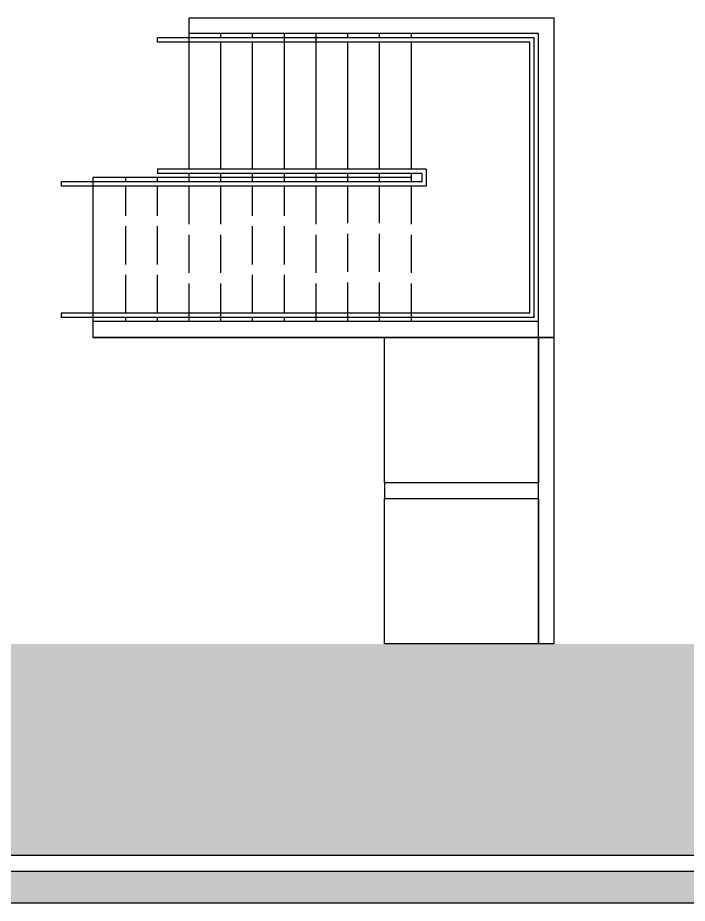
# Model space of a CAD drawing. Header units: inches. Extents: x -55 to 235, y -47 to 159.
# Drawn here: x 190.84 to 197.17, y -5.14 to 3.22 of the extents above; entities that cross this region are included whole.
import ezdxf

# ---------------------------------------------------------------- set-up
doc = ezdxf.new("R2010")
doc.units = ezdxf.units.IN
doc.header["$LTSCALE"] = 0.03
doc.header["$MEASUREMENT"] = 0
doc.linetypes.add('ACAD_ISO02W100', pattern=[15, 12, -3])

# ---------------------------------------------------------------- blocks, each defined once
blk = doc.blocks.new('dadas')
for p, q in [((187.4427, -9.7096), (184.4227, -9.7096)), ((184.4227, -13.1596), (184.4227, -9.7096)), ((187.4427, -14.0689), (187.4427, -9.7096)), ((187.4427, -9.7096), (187.4427, -14.0689)), ((187.2927, -9.8596), (184.5727, -9.8596)), ((187.2927, -9.8596), (184.5727, -9.8596)), ((184.5727, -9.8596), (184.5727, -13.1596)), ((187.2927, -9.8596), (187.2927, -14.0689)), ((187.2527, -9.8996), (184.6127, -9.8996)), ((184.6127, -9.8996), (184.6127, -13.4596)), ((187.2127, -9.9396), (184.6527, -9.9396)), ((184.6527, -9.9396), (184.6527, -13.4596)), ((187.2127, -9.9396), (187.2127, -14.3689)), ((187.2527, -9.8996), (187.2527, -14.3689)), ((185.8527, -10.9196), (185.8527, -13.4596)), ((185.8527, -10.9196), (186.0127, -10.9196)), ((186.0127, -10.9196), (186.0127, -14.3689)), ((185.8927, -10.9596), (185.8927, -13.4596)), ((185.8927, -10.9596), (185.9727, -10.9596)), ((185.9727, -10.9596), (185.9727, -14.3689)), ((184.6127, -11.0596), (184.5727, -11.0596)), ((185.8527, -11.0596), (184.6527, -11.0596)), ((185.9327, -11.0596), (185.8927, -11.0596)), ((185.9727, -11.0596), (185.9327, -11.0596)), ((185.9327, -11.0596), (185.9327, -14.0689)), ((184.6127, -11.3596), (184.5727, -11.3596)), ((185.8527, -11.3596), (184.6527, -11.3596)), ((185.9327, -11.3596), (185.8927, -11.3596)), ((185.9727, -11.3596), (185.9327, -11.3596)), ((184.6127, -11.6596), (184.5727, -11.6596)), ((185.8527, -11.6596), (184.6527, -11.6596)), ((185.9327, -11.6596), (185.8927, -11.6596)), ((185.9727, -11.6596), (185.9327, -11.6596)), ((185.8527, -11.9596), (184.5727, -11.9596)), ((185.9327, -11.9596), (185.8927, -11.9596)), ((185.9727, -11.9596), (185.9327, -11.9596)), ((185.8527, -12.2596), (184.5727, -12.2596)), ((185.9327, -12.2596), (185.8927, -12.2596)), ((185.9727, -12.2596), (185.9327, -12.2596)), ((187.2827, -12.2596), (187.2527, -12.2596)), ((184.6127, -12.5596), (184.5727, -12.5596)), ((185.8527, -12.5596), (184.6527, -12.5596)), ((185.9327, -12.5596), (185.8927, -12.5596)), ((185.9727, -12.5596), (185.9327, -12.5596)), ((187.2927, -12.5596), (187.2527, -12.5596)), ((184.6127, -12.8596), (184.5727, -12.8596)), ((185.8527, -12.8596), (184.6527, -12.8596)), ((185.9327, -12.8596), (185.8927, -12.8596)), ((185.9727, -12.8596), (185.9327, -12.8596)), ((185.8527, -13.1596), (184.4227, -13.1596)), ((184.6327, -13.1596), (184.4827, -13.1596)), ((185.9727, -13.1596), (185.8927, -13.1596)), ((185.9327, -13.1596), (185.8927, -13.1596)), ((184.6527, -13.4596), (184.6127, -13.4596)), ((185.8527, -13.4596), (185.8927, -13.4596)), ((185.9727, -13.4596), (185.9327, -13.4596)), ((187.2927, -13.4596), (187.2527, -13.4596)), ((185.9727, -13.7596), (185.9327, -13.7596)), ((187.2927, -13.7596), (187.2527, -13.7596)), ((185.9327, -14.0689), (187.4427, -14.0689)), ((185.9727, -14.3689), (186.0127, -14.3689)), ((187.2127, -14.3689), (187.2527, -14.3689))]:
    blk.add_line(p, q)
at = {"linetype": 'ACAD_ISO02W100'}
for p, q in [((187.2927, -11.0596), (186.0127, -11.0596)), ((187.2827, -11.3596), (186.0127, -11.3596)), ((187.2827, -11.6596), (186.0127, -11.6596)), ((187.2927, -11.9596), (186.0127, -11.9596)), ((187.2127, -12.2596), (186.0127, -12.2596)), ((187.2127, -12.5596), (186.0127, -12.5596)), ((187.2927, -12.8596), (186.0127, -12.8596)), ((187.2927, -13.1596), (186.0127, -13.1596)), ((187.2127, -13.4596), (186.0127, -13.4596)), ((187.2127, -13.7596), (186.0127, -13.7596))]:
    blk.add_line(p, q, dxfattribs=at)

msp = doc.modelspace()

# ---------------------------------------------------------------- hatches: boundary and pattern name
h = msp.add_hatch(color=254)
h.dxf.hatch_style = 1
h.paths.add_polyline_path([(219.8721, -2.6941), (167.3376, -2.6941), (167.3376, -4.6941), (219.8721, -4.6941)])
h = msp.add_hatch()
h.set_pattern_fill('AR-SAND', scale=0.05)
h.set_pattern_definition([(37.5, (0, -0.15), (-0.003149668, 0.096341188), [0, -0.076, 0, -0.085, 0, -0.08125]), (7.5, (0, -0.15), (0.088488835, 0.1411073), [0, -0.041, 0, -0.0685, 0, -0.02625]), (327.5, (-0.0615, -0.15), (0.155707093, 0.000282953), [0, -0.025, 0, -0.09, 0, -0.1175]), (317.5, (-0.0615, -0.15), (0.15030633, 0.04388378), [0, -0.0125, 0, -0.059, 0, -0.0675])])
h.paths.add_polyline_path([(165.3373, -5.1441), (165.3373, -4.8441), (164.8873, -4.8441), (164.8873, -5.1441)])
h.paths.add_polyline_path([(165.3373, -4.8441), (165.3373, -5.1441), (220.3221, -5.1441), (220.3221, -4.8441)])

# ---------------------------------------------------------------- linework, layer by layer
for p, q in [((195.7649, -2.6941), (195.7649, 1.15)), ((195.9149, -2.6941), (195.9149, 1.15)), ((194.3098, -1.172), (194.3098, -1.322)), ((195.9149, -2.6941), (194.3098, -2.6941)), ((219.8721, -4.6941), (165.3373, -4.6941)), ((220.0221, -4.8441), (165.1873, -4.8441)), ((220.3221, -5.1441), (164.8873, -5.1441))]:
    msp.add_line(p, q)
for points in [[(195.7649, -1.172), (194.3098, -1.172), (194.3098, 0.2), (195.7649, 0.2)], [(195.7649, -2.6941), (194.3098, -2.6941), (194.3098, -1.322), (195.7649, -1.322)]]:
    msp.add_lwpolyline(points, close=True)

# ---------------------------------------------------------------- block references
at = {"rotation": 270}
msp.add_blockref('dadas', (205.6245, 187.6427), dxfattribs=at)

doc.saveas('drawing.dxf')
